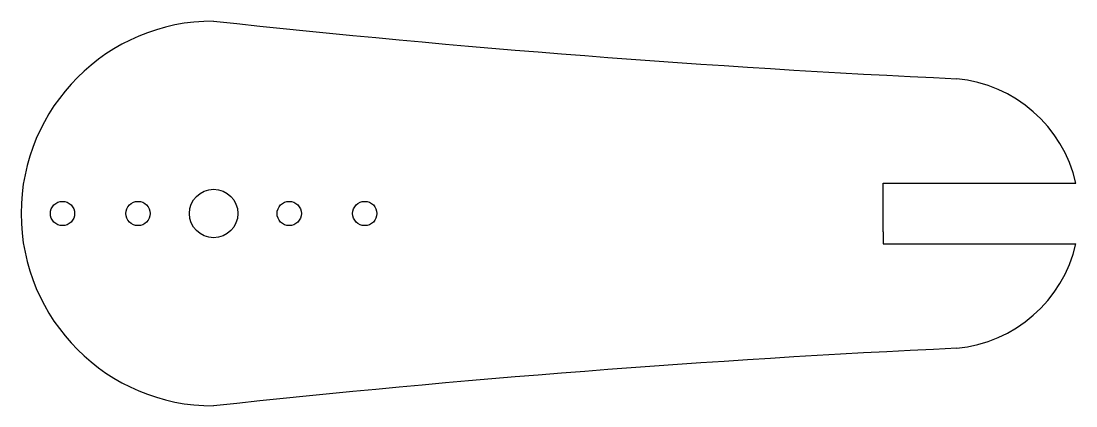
# Model space of a CAD drawing. Header units: millimetres. Extents: x -0.0229 to 0.064, y -0.0307 to 0.001.
import ezdxf

# ---------------------------------------------------------------- set-up
doc = ezdxf.new("R2010")
doc.units = ezdxf.units.MM

msp = doc.modelspace()

# ---------------------------------------------------------------- linework, layer by layer
for p, q in [((0.0481330676185325, -0.01334044434851372), (0.0481330676185325, -0.01234044434851372)), ((0.0481330676185325, -0.01234044434851372), (0.06400856270174479, -0.01234044434851372)), ((0.0481330676185325, -0.01634044434828812), (0.0481330676185325, -0.01734044434828812)), ((0.0481330676185325, -0.01734044434828812), (0.06400856270174529, -0.01734044434828812))]:
    msp.add_line(p, q)
at = {"color": 7, "linetype": 'Continuous', "lineweight": 25}
msp.add_line((0.0481330676185325, -0.01634044434828812), (0.0481330676185325, -0.01334044434851372), dxfattribs=at)
for centre, radius in [((-0.007022417949442004, -0.01484044434840092), 0.002000000000045491), ((-0.01947241794944201, -0.01484044434840092), 0.001000000000045494), ((-0.013247417949442, -0.01484044434840092), 0.001000000000045487), ((-0.0007974179494420102, -0.01484044434840092), 0.001000000000045487), ((0.005427582050557989, -0.01484044434840092), 0.001000000000045487)]:
    msp.add_circle(centre, radius, dxfattribs=at)
for centre, radius, start, end in [((-0.007022417949442015, -0.01484044434840091), 0.01586000000000734, 90.00000000014289, 269.9999999998666), ((0.100965040160964, 0.9951718120445535), 1.000000000000172, 263.8006856922109, 267.3189994204507), ((0.05313552712430081, -0.01484044434840125), 0.01115674247564226, 12.94876972208801, 84.57752424737899), ((0.05313552712430449, -0.01484044434840659), 0.01115674247563782, 275.4224757527921, 347.0512302779384), ((0.1009650401609127, -1.024852700740679), 0.9999999999994938, 92.68100057954774, 96.19931430779182)]:
    msp.add_arc(centre, radius, start, end, dxfattribs=at)

doc.saveas('drawing.dxf')
